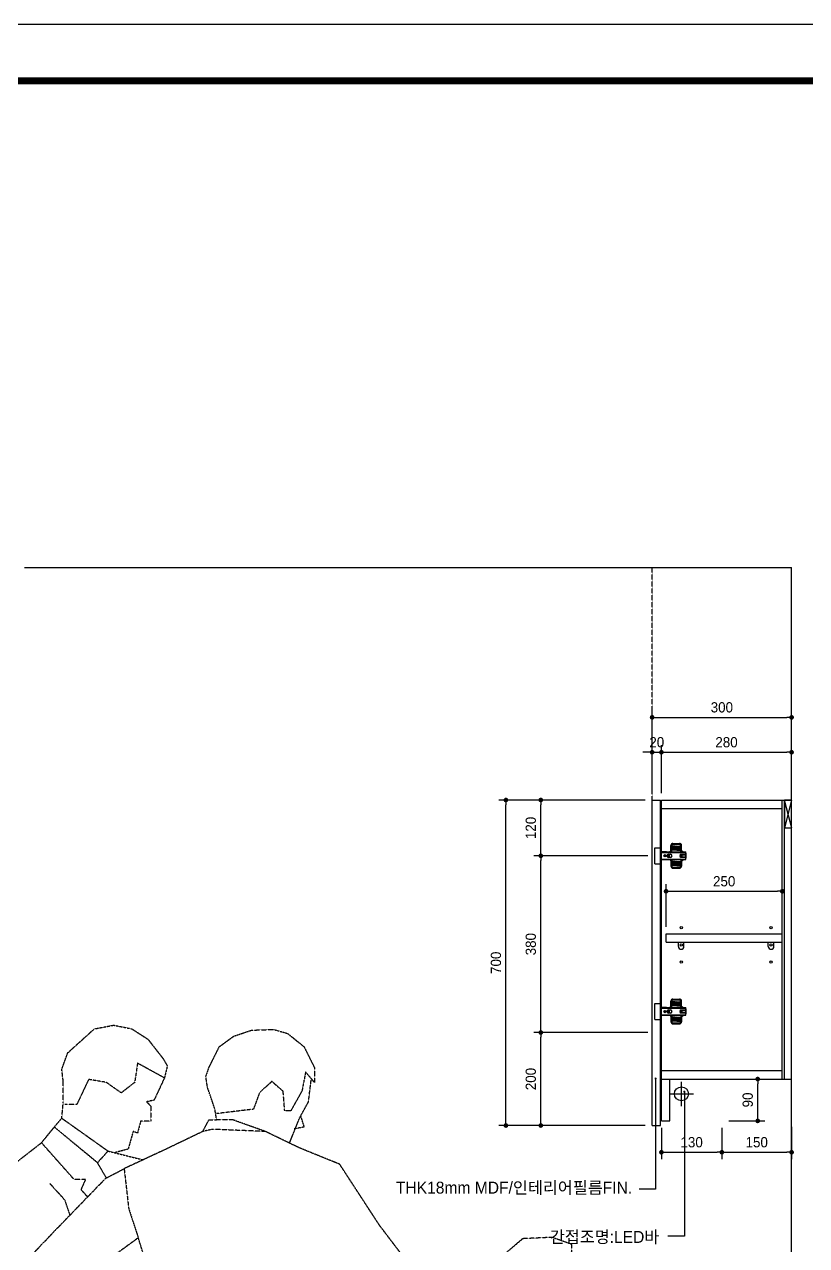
# Model space of a CAD drawing. Header units: millimetres. Extents: x 2050 to 23193, y 1089 to 24925.
# Drawn here: x 9160 to 12525, y 4721 to 9973 of the extents above; entities that cross this region are included whole.
import ezdxf
from ezdxf.enums import TextEntityAlignment as Align

# ---------------------------------------------------------------- set-up
doc = ezdxf.new("R2010")
doc.units = ezdxf.units.MM
doc.linetypes.add('DASH', pattern=[0.35, 0.25, -0.1])
for name, color, linetype in [('7', 7, 'Continuous'), ('DSDF', 4, 'Continuous'), ('TEXT', 6, 'Continuous'), ('가구', 252, 'Continuous'), ('가구선_고정', 5, 'Continuous'), ('도면층1', 252, 'Continuous'), ('도면폼선_타이틀', 7, 'Continuous'), ('로고', 7, 'Continuous')]:
    doc.layers.add(name, color=color, linetype=linetype)
doc.styles.add('도면타이틀', font='')
doc.styles.add('아트애이앤이', font='HYWULM.TTF')
doc.styles.get('도면타이틀').set_extended_font_data('HY울릉도L')
doc.dimstyles.new('dfsdfasdfsdf', dxfattribs={"dimscale": 50, "dimtxt": 2.2, "dimasz": 1, "dimexe": 1.5, "dimexo": 1.5, "dimgap": 1, "dimtad": 1, "dimdec": 0, "dimlunit": 6, "dimtxsty": '도면타이틀', "dimblk": 'DOT', "dimcen": 2.5, "dimclrd": 9, "dimclre": 9, "dimclrt": 7, "dimadec": 0, "dimazin": 0, "dimtfac": 1, "dimtdec": 0, "dimtix": 1, "dimtmove": 2, "dimatfit": 3, "dimldrblk": 'DOT', "dimfxl": 1.5, "dimarcsym": 0})
doc.dimstyles.new('아트애이앤이', dxfattribs={"dimscale": 150, "dimtxt": 2.2, "dimasz": 1, "dimexe": 1.5, "dimexo": 1.5, "dimgap": 1, "dimtad": 1, "dimdec": 0, "dimlunit": 6, "dimtxsty": '도면타이틀', "dimblk": 'DOT', "dimcen": 2.5, "dimclrd": 115, "dimclre": 115, "dimclrt": 7, "dimadec": 0, "dimazin": 0, "dimtfac": 1, "dimtdec": 0, "dimtix": 1, "dimtmove": 2, "dimatfit": 3, "dimldrblk": 'DOT', "dimfxl": 1.5, "dimarcsym": 0})

# ---------------------------------------------------------------- blocks, each defined once
blk = doc.blocks.new('씽크경첩')
at = {"color": 251, "ltscale": 0.6}
for p, q in [((-17.5, 0), (17.5, 0)), ((-17.5, 0), (-17.5, -12)), ((17.5, 0), (17.5, -12)), ((-27.5, -12), (-27.5, -13)), ((27.5, -12), (-27.5, -12)), ((-26.5, -14), (26.5, -14)), ((-8.2, -24.8), (-8.2, -14)), ((-8.2, -15), (-8.2, -25.8)), ((-8.2, -24.8), (-8.2, -66.4)), ((-7.2, -14), (-7.2, -24.7)), ((-7.2, -24.5), (-7.2, -66.4)), ((-4.5, -14), (4.5, -14)), ((-2.5, -21.2), (-1.5, -21.5)), ((-2.2, -20.3), (-1.2, -20.5)), ((-1.7, -21.5), (-1.4, -20.5)), ((-1.1, -23.6), (-0.8, -22.6)), ((-0.9, -21.5), (-0.7, -20.8)), ((-0.9, -22.8), (0.1, -23.1)), ((-0.6, -22.1), (0.1, -22.3)), ((-0.2, -23.9), (0.1, -22.9)), ((-0.1, -19.9), (0.2, -18.9)), ((-0.1, -19.7), (0.9, -20)), ((-0.1, -20.5), (0.6, -20.7)), ((0.7, -21.9), (0.9, -21.2)), ((0.8, -20.2), (1.1, -19.2)), ((1.2, -22.2), (2.2, -22.5)), ((1.4, -22.3), (1.7, -21.3)), ((1.5, -21.3), (2.5, -21.5)), ((7.3, -14), (7.3, -24.7)), ((7.3, -24.5), (7.3, -66.4)), ((8.3, -24.8), (8.3, -14)), ((8.3, -24.8), (8.3, -66.4)), ((27.5, -12), (27.5, -13)), ((-26.7, -38.9), (-26.7, -52.9)), ((-26.7, -46.1), (-26.7, -52.9)), ((-26.2, -38.9), (-26.2, -52.9)), ((-24.7, -38.9), (-24.7, -52.9)), ((-8.2, -34.4), (-22.2, -34.4)), ((-8.2, -34.9), (-22.2, -34.9)), ((-8.2, -36.4), (-22.2, -36.4)), ((-14.2, -43.9), (-18.7, -43.9)), ((-14.2, -44.9), (-18.7, -44.9)), ((-14.2, -46.9), (-18.7, -46.9)), ((-14.2, -47.9), (-18.7, -47.9)), ((-9.9, -33.9), (-8.2, -31.7)), ((-9, -34.4), (-8.2, -33.4)), ((-3.2, -29.1), (-3.2, -33.6)), ((-2, -27.3), (2, -27.3)), ((-2, -28.3), (2, -28.3)), ((-2, -28.3), (2, -28.3)), ((-2, -30.3), (2, -30.3)), ((-2, -31.3), (2, -31.3)), ((3.3, -29.1), (3.3, -33.6)), ((9.9, -33.9), (8.3, -31.7)), ((9, -34.4), (8.3, -33.4)), ((8.3, -34.4), (22.3, -34.4)), ((8.3, -34.9), (22.3, -34.9)), ((8.3, -36.4), (22.3, -36.4)), ((14.3, -43.9), (18.8, -43.9)), ((14.3, -44.9), (18.8, -44.9)), ((14.3, -46.9), (18.8, -46.9)), ((14.3, -47.9), (18.8, -47.9)), ((24.8, -38.9), (24.8, -52.9)), ((26.3, -38.9), (26.3, -52.9)), ((26.8, -38.9), (26.8, -52.9)), ((26.8, -46.1), (26.8, -52.9)), ((-8.2, -55.4), (-22.2, -55.4)), ((-8.2, -56.9), (-22.2, -56.9)), ((-8.2, -57.4), (-22.2, -57.4)), ((-10.5, -57.9), (-8.2, -61.7)), ((-9.6, -57.4), (-8.2, -59.7)), ((-8.2, -66.4), (-2.6, -66.4)), ((-5.6, -66.4), (-5.3, -66.8)), ((-4.4, -67.3), (4.4, -67.3)), ((-3.2, -56.6), (-3.2, -66.4)), ((-3.2, -56.6), (-3.2, -66.4)), ((-3.2, -66.4), (-2.2, -56.6)), ((-2.5, -66.3), (2.5, -66.3)), ((-0.6, -56.3), (-2.2, -56.7)), ((-2.2, -56.6), (-2.2, -66)), ((-0.4, -57.2), (-2, -57.7)), ((-1.5, -55.9), (-1.5, -55.9)), ((-1.5, -55.9), (-1.5, -55.9)), ((-0.6, -56.3), (-1.5, -55.9)), ((-0.6, -56.3), (-1.5, -55.9)), ((-1.3, -56.5), (-0.6, -56.3)), ((-1.1, -57.4), (-1.3, -56.5)), ((-1.3, -56.5), (-1.1, -57.4)), ((-0.4, -57.2), (-1.1, -57.4)), ((-1, -56.6), (-0.3, -56.5)), ((-0.9, -57.1), (-1, -56.6)), ((-0.9, -55.1), (0, -54.8)), ((-0.6, -56.3), (-0.9, -55.1)), ((-0.2, -56.9), (-0.9, -57.1)), ((-0.4, -57.2), (-0.9, -58)), ((-0.4, -57.3), (-0.9, -58)), ((-0.9, -58), (-0.9, -58)), ((-0.9, -58), (-0.9, -58)), ((-0.8, -55.7), (0.2, -55.4)), ((-0.6, -56.3), (-0.8, -55.7)), ((-0.5, -55.8), (0, -55.7)), ((-0.3, -56.5), (-0.5, -55.8)), ((-0.2, -57.8), (-0.4, -57.2)), ((0, -58.4), (-0.4, -57.2)), ((0, -57.5), (-0.2, -56.9)), ((0.8, -57.6), (-0.2, -57.8)), ((0.4, -56), (0, -54.8)), ((0, -55.7), (0.2, -56.3)), ((0.5, -57.4), (0, -57.5)), ((0, -58.4), (0.9, -58.2)), ((0.2, -55.4), (0.4, -56)), ((0.2, -56.3), (0.9, -56.1)), ((1, -56.6), (0.3, -56.8)), ((0.3, -56.8), (0.5, -57.4)), ((0.4, -56), (0.9, -55.2)), ((0.4, -56), (0.9, -55.2)), ((2, -55.6), (0.4, -56)), ((0.4, -56), (1.1, -55.8)), ((2.2, -56.5), (0.6, -57)), ((1.3, -56.8), (0.6, -57)), ((0.6, -57), (0.8, -57.6)), ((0.9, -58.2), (0.6, -57)), ((0.6, -57), (1.5, -57.4)), ((0.6, -57), (1.5, -57.4)), ((0.9, -55.2), (0.9, -55.2)), ((0.9, -56.1), (1, -56.6)), ((1.1, -55.8), (1.3, -56.8)), ((1.1, -55.8), (1.3, -56.8)), ((1.5, -57.4), (1.5, -57.4)), ((1.5, -57.4), (1.5, -57.4)), ((2.3, -56.6), (2.3, -66)), ((2.3, -56.6), (3.3, -66.4)), ((2.7, -66.4), (8.3, -66.4)), ((3.3, -56.6), (3.3, -66.4)), ((3.3, -56.6), (3.3, -66.4)), ((5.6, -66.4), (5.3, -66.8)), ((8.3, -55.4), (22.3, -55.4)), ((8.3, -56.9), (22.3, -56.9)), ((8.3, -57.4), (22.3, -57.4)), ((9.6, -57.4), (8.3, -59.7)), ((10.5, -57.9), (8.3, -61.7))]:
    blk.add_line(p, q, dxfattribs=at)
at = {"color": 250, "ltscale": 0.6}
for p, q in [((-20.6, -40.1), (-20.6, -36.9)), ((-20.6, -43.8), (-20.6, -40.1)), ((-20.6, -48), (-20.6, -51.7)), ((-20.6, -51.7), (-20.6, -54.9)), ((-20.4, -40.1), (-20.4, -36.9)), ((-20.4, -43.8), (-20.4, -40.1)), ((-20.4, -48), (-20.4, -51.7)), ((-20.4, -51.7), (-20.4, -54.9)), ((-19.8, -40.1), (-19.8, -36.9)), ((-19.8, -43.8), (-19.8, -40.1)), ((-19.8, -48), (-19.8, -51.7)), ((-19.8, -51.7), (-19.8, -54.9)), ((-19.6, -40.1), (-19.6, -36.9)), ((-19.6, -43.8), (-19.6, -40.1)), ((-19.6, -48), (-19.6, -51.7)), ((-19.6, -51.7), (-19.6, -54.9)), ((-19, -40.1), (-19, -36.9)), ((-19, -43.8), (-19, -40.1)), ((-19, -48), (-19, -51.7)), ((-19, -51.7), (-19, -54.9)), ((-18.8, -40.1), (-18.8, -36.9)), ((-18.8, -43.8), (-18.8, -40.1)), ((-18.8, -48), (-18.8, -51.7)), ((-18.8, -51.7), (-18.8, -54.9)), ((-18.2, -40.1), (-18.2, -36.9)), ((-18.2, -43.8), (-18.2, -40.1)), ((-18.2, -48), (-18.2, -51.7)), ((-18.2, -51.7), (-18.2, -54.9)), ((-18, -40.1), (-18, -36.9)), ((-18, -43.8), (-18, -40.1)), ((-18, -48), (-18, -51.7)), ((-18, -51.7), (-18, -54.9)), ((-17.4, -40.1), (-17.4, -36.9)), ((-17.4, -43.8), (-17.4, -40.1)), ((-17.4, -48), (-17.4, -51.7)), ((-17.4, -51.7), (-17.4, -54.9)), ((-17.2, -40.1), (-17.2, -36.9)), ((-17.2, -43.8), (-17.2, -40.1)), ((-17.2, -48), (-17.2, -51.7)), ((-17.2, -51.7), (-17.2, -54.9)), ((-16.6, -36.8), (-16.6, -36.7)), ((-16.6, -40.1), (-16.6, -36.7)), ((-16.6, -43.8), (-16.6, -40.1)), ((-16.6, -48), (-16.6, -51.7)), ((-16.6, -51.7), (-16.6, -55.1)), ((-16.4, -40.1), (-16.4, -36.7)), ((-16.4, -43.8), (-16.4, -40.1)), ((-16.4, -48), (-16.4, -51.7)), ((-16.4, -51.7), (-16.4, -55.1)), ((-15.8, -40.1), (-15.8, -36.9)), ((-15.8, -43.8), (-15.8, -40.1)), ((-15.8, -48), (-15.8, -51.7)), ((-15.8, -51.7), (-15.8, -54.9)), ((-15.6, -40.1), (-15.6, -36.9)), ((-15.6, -43.8), (-15.6, -40.1)), ((-15.6, -48), (-15.6, -51.7)), ((-15.6, -51.7), (-15.6, -54.9)), ((-15, -40.1), (-15, -36.9)), ((-15, -43.8), (-15, -40.1)), ((-15, -48), (-15, -51.7)), ((-15, -51.7), (-15, -54.9)), ((-14.8, -40.1), (-14.8, -36.9)), ((-14.8, -43.8), (-14.8, -40.1)), ((-14.8, -48), (-14.8, -51.7)), ((-14.8, -51.7), (-14.8, -54.9)), ((-14.2, -40.1), (-14.2, -36.9)), ((-14.2, -43.8), (-14.2, -40.1)), ((-14.2, -48), (-14.2, -51.7)), ((-14.2, -51.7), (-14.2, -54.9)), ((-14, -40.1), (-14, -36.9)), ((-14, -43.8), (-14, -40.1)), ((-14, -48), (-14, -51.7)), ((-14, -51.7), (-14, -54.9)), ((-13.4, -40.1), (-13.4, -36.9)), ((-13.4, -43.8), (-13.4, -40.1)), ((-13.4, -48), (-13.4, -51.7)), ((-13.4, -51.7), (-13.4, -54.9)), ((-13.2, -40.1), (-13.2, -36.9)), ((-13.2, -43.8), (-13.2, -40.1)), ((-13.2, -48), (-13.2, -51.7)), ((-13.2, -51.7), (-13.2, -54.9)), ((-12.6, -40.1), (-12.6, -36.9)), ((-12.6, -43.8), (-12.6, -40.1)), ((-12.6, -48), (-12.6, -51.7)), ((-12.6, -51.7), (-12.6, -54.9)), ((-12.4, -40.1), (-12.4, -36.9)), ((-12.4, -43.8), (-12.4, -40.1)), ((-12.4, -48), (-12.4, -51.7)), ((-12.4, -51.7), (-12.4, -54.9)), ((12.4, -40.1), (12.4, -36.9)), ((12.4, -43.8), (12.4, -40.1)), ((12.4, -48), (12.4, -51.7)), ((12.4, -51.7), (12.4, -54.9)), ((12.6, -40.1), (12.6, -36.9)), ((12.6, -43.8), (12.6, -40.1)), ((12.6, -48), (12.6, -51.7)), ((12.6, -51.7), (12.6, -54.9)), ((13.2, -40.1), (13.2, -36.9)), ((13.2, -43.8), (13.2, -40.1)), ((13.2, -48), (13.2, -51.7)), ((13.2, -51.7), (13.2, -54.9)), ((13.4, -40.1), (13.4, -36.9)), ((13.4, -43.8), (13.4, -40.1)), ((13.4, -48), (13.4, -51.7)), ((13.4, -51.7), (13.4, -54.9)), ((14, -40.1), (14, -36.9)), ((14, -43.8), (14, -40.1)), ((14, -48), (14, -51.7)), ((14, -51.7), (14, -54.9)), ((14.2, -40.1), (14.2, -36.9)), ((14.2, -43.8), (14.2, -40.1)), ((14.2, -48), (14.2, -51.7)), ((14.2, -51.7), (14.2, -54.9)), ((14.8, -40.1), (14.8, -36.9)), ((14.8, -43.8), (14.8, -40.1)), ((14.8, -48), (14.8, -51.7)), ((14.8, -51.7), (14.8, -54.9)), ((15, -40.1), (15, -36.9)), ((15, -43.8), (15, -40.1)), ((15, -48), (15, -51.7)), ((15, -51.7), (15, -54.9)), ((15.6, -40.1), (15.6, -36.9)), ((15.6, -43.8), (15.6, -40.1)), ((15.6, -48), (15.6, -51.7)), ((15.6, -51.7), (15.6, -54.9)), ((15.8, -40.1), (15.8, -36.9)), ((15.8, -43.8), (15.8, -40.1)), ((15.8, -48), (15.8, -51.7)), ((15.8, -51.7), (15.8, -54.9)), ((16.4, -40.1), (16.4, -36.7)), ((16.4, -43.8), (16.4, -40.1)), ((16.4, -48), (16.4, -51.7)), ((16.4, -51.7), (16.4, -55.1)), ((16.6, -40.1), (16.6, -36.7)), ((16.6, -36.8), (16.6, -36.7)), ((16.6, -43.8), (16.6, -40.1)), ((16.6, -48), (16.6, -51.7)), ((16.6, -51.7), (16.6, -55.1)), ((17.2, -40.1), (17.2, -36.9)), ((17.2, -43.8), (17.2, -40.1)), ((17.2, -48), (17.2, -51.7)), ((17.2, -51.7), (17.2, -54.9)), ((17.4, -40.1), (17.4, -36.9)), ((17.4, -43.8), (17.4, -40.1)), ((17.4, -48), (17.4, -51.7)), ((17.4, -51.7), (17.4, -54.9)), ((18, -40.1), (18, -36.9)), ((18, -43.8), (18, -40.1)), ((18, -48), (18, -51.7)), ((18, -51.7), (18, -54.9)), ((18.2, -40.1), (18.2, -36.9)), ((18.2, -43.8), (18.2, -40.1)), ((18.2, -48), (18.2, -51.7)), ((18.2, -51.7), (18.2, -54.9)), ((18.8, -40.1), (18.8, -36.9)), ((18.8, -43.8), (18.8, -40.1)), ((18.8, -48), (18.8, -51.7)), ((18.8, -51.7), (18.8, -54.9)), ((19, -40.1), (19, -36.9)), ((19, -43.8), (19, -40.1)), ((19, -48), (19, -51.7)), ((19, -51.7), (19, -54.9)), ((19.6, -40.1), (19.6, -36.9)), ((19.6, -43.8), (19.6, -40.1)), ((19.6, -48), (19.6, -51.7)), ((19.6, -51.7), (19.6, -54.9)), ((19.8, -40.1), (19.8, -36.9)), ((19.8, -43.8), (19.8, -40.1)), ((19.8, -48), (19.8, -51.7)), ((19.8, -51.7), (19.8, -54.9)), ((20.4, -40.1), (20.4, -36.9)), ((20.4, -43.8), (20.4, -40.1)), ((20.4, -48), (20.4, -51.7)), ((20.4, -51.7), (20.4, -54.9)), ((20.6, -40.1), (20.6, -36.9)), ((20.6, -43.8), (20.6, -40.1)), ((20.6, -48), (20.6, -51.7)), ((20.6, -51.7), (20.6, -54.9))]:
    blk.add_line(p, q, dxfattribs=at)
at = {"color": 251, "ltscale": 0.6}
blk.add_circle((0, -21.4), 2.5, dxfattribs=at)
for centre, radius, start, end in [((-26.5, -13), 1, 180, 270), ((0, -29.1), 3.25, 0, 180), ((-1.7, -22.4), 0.9, 345, 75), ((-1, -19.7), 0.9, 255, 345), ((-1.7, -22.4), 1.2, 15, 45), ((-1, -19.7), 1.2, 285, 315), ((1, -23.1), 1.2, 105, 135), ((1, -23.1), 0.9, 75, 165), ((1.7, -20.4), 1.2, 195, 225), ((1.7, -20.4), 0.9, 165, 255), ((26.5, -13), 1, 270, 0), ((-22.2, -38.9), 4.5, 90, 180), ((-22.2, -38.9), 4, 90, 180), ((-22.2, -38.9), 2.5, 90, 180), ((-18.7, -45.9), 2, 90, 270), ((-18.7, -45.9), 1, 90, 270), ((-14.2, -45.9), 2, 270, 90), ((-14.2, -45.9), 1, 270, 90), ((-10.7, -33.4), 1, 270, 330.0231), ((-10.7, -33.4), 2, 330, 330.0231), ((-2, -29.3), 2, 231.3178, 270), ((0, -33.6), 3.25, 180, 0), ((-2, -29.3), 1, 90, 270), ((-2, -29.3), 2, 90, 112.7472), ((2, -29.3), 2, 67.2528, 90), ((2, -29.3), 1, 270, 90), ((2, -29.3), 2, 270, 308.6822), ((10.8, -33.4), 1, 209.9769, 270), ((14.3, -45.9), 2, 90, 270), ((14.3, -45.9), 1, 90, 270), ((18.8, -45.9), 2, 270, 90), ((18.8, -45.9), 1, 270, 90), ((22.3, -38.9), 4.5, 0, 90), ((22.3, -38.9), 4, 0, 90), ((22.3, -38.9), 2.5, 0, 90), ((-22.2, -52.9), 4.5, 180, 270), ((-22.2, -52.9), 4, 180, 270), ((-22.2, -52.9), 2.5, 180, 270), ((-11.3, -58.4), 1, 29.9769, 90), ((-11.3, -58.4), 2, 29.9769, 30), ((-4.4, -66.3), 1, 209.9769, 270), ((0, -56.6), 3.25, 0, 180), ((-2.6, -66), 0.4, 270, 0), ((0, -56.6), 2.25, 15, 195), ((0, -56.6), 2.25, 195, 15), ((2.7, -66), 0.4, 180, 270), ((4.4, -66.3), 1, 270, 330.0231), ((11.3, -58.4), 1, 90, 150.0231), ((22.3, -52.9), 2.5, 270, 0), ((22.3, -52.9), 4, 270, 0), ((22.3, -52.9), 4.5, 270, 0)]:
    blk.add_arc(centre, radius, start, end, dxfattribs=at)
at = {"color": 250, "ltscale": 0.6}
for centre, start, end in [((-20.5, -36.9), 0, 180), ((-20.5, -43.8), 180, 0), ((-20.5, -48), 0, 180), ((-19.7, -36.9), 0, 180), ((-19.7, -43.8), 180, 0), ((-19.7, -48), 0, 180), ((-18.9, -36.9), 0, 180), ((-18.9, -43.8), 180, 0), ((-18.9, -48), 0, 180), ((-18.1, -36.9), 0, 180), ((-18.1, -43.8), 180, 0), ((-18.1, -48), 0, 180), ((-17.3, -36.9), 0, 180), ((-17.3, -43.8), 180, 0), ((-17.3, -48), 0, 180), ((-16.5, -36.7), 0, 180), ((-16.5, -43.8), 180, 0), ((-16.5, -48), 0, 180), ((-15.7, -36.9), 0, 180), ((-15.7, -43.8), 180, 0), ((-15.7, -48), 0, 180), ((-14.9, -36.9), 0, 180), ((-14.9, -43.8), 180, 0), ((-14.9, -48), 0, 180), ((-14.1, -36.9), 0, 180), ((-14.1, -43.8), 180, 0), ((-14.1, -48), 0, 180), ((-13.3, -36.9), 0, 180), ((-13.3, -43.8), 180, 0), ((-13.3, -48), 0, 180), ((-12.5, -36.9), 0, 180), ((-12.5, -43.8), 180, 0), ((-12.5, -48), 0, 180), ((12.5, -36.9), 0, 180), ((12.5, -43.8), 180, 0), ((12.5, -48), 0, 180), ((13.3, -36.9), 0, 180), ((13.3, -43.8), 180, 0), ((13.3, -48), 0, 180), ((14.1, -36.9), 0, 180), ((14.1, -43.8), 180, 0), ((14.1, -48), 0, 180), ((14.9, -36.9), 0, 180), ((14.9, -43.8), 180, 0), ((14.9, -48), 0, 180), ((15.7, -36.9), 0, 180), ((15.7, -43.8), 180, 0), ((15.7, -48), 0, 180), ((16.5, -36.7), 0, 180), ((16.5, -43.8), 180, 0), ((16.5, -48), 0, 180), ((17.3, -36.9), 0, 180), ((17.3, -43.8), 180, 0), ((17.3, -48), 0, 180), ((18.1, -36.9), 0, 180), ((18.1, -43.8), 180, 0), ((18.1, -48), 0, 180), ((18.9, -36.9), 0, 180), ((18.9, -43.8), 180, 0), ((18.9, -48), 0, 180), ((19.7, -36.9), 0, 180), ((19.7, -43.8), 180, 0), ((19.7, -48), 0, 180), ((20.5, -36.9), 0, 180), ((20.5, -43.8), 180, 0), ((20.5, -48), 0, 180), ((-20.5, -54.9), 180, 0), ((-19.7, -54.9), 180, 0), ((-18.9, -54.9), 180, 0), ((-18.1, -54.9), 180, 0), ((-17.3, -54.9), 180, 0), ((-16.5, -55.1), 180, 0), ((-15.7, -54.9), 180, 0), ((-14.9, -54.9), 180, 0), ((-14.1, -54.9), 180, 0), ((-13.3, -54.9), 180, 0), ((-12.5, -54.9), 180, 0), ((12.5, -54.9), 180, 0), ((13.3, -54.9), 180, 0), ((14.1, -54.9), 180, 0), ((14.9, -54.9), 180, 0), ((15.7, -54.9), 180, 0), ((16.5, -55.1), 180, 0), ((17.3, -54.9), 180, 0), ((18.1, -54.9), 180, 0), ((18.9, -54.9), 180, 0), ((19.7, -54.9), 180, 0), ((20.5, -54.9), 180, 0)]:
    blk.add_arc(centre, 0.1, start, end, dxfattribs=at)
blk = doc.blocks.new('_Dot')
at = {"color": 0, "linetype": 'ByBlock', "lineweight": -2}
blk.add_line((-0.5, 0), (-1, 0), dxfattribs=at)
at = {"color": 0, "linetype": 'ByBlock', "const_width": 0.5}
blk.add_lwpolyline([(-0.25, 0, 1), (0.25, 0, 1)], format="xyb", close=True, dxfattribs=at)
blk = doc.blocks.new('*D154')
at = {"layer": 'Defpoints', "color": 0, "linetype": 'Continuous', "ltscale": 2, "transparency": 16777216}
for p in [(11900.7, 5257.4), (12160.7, 5257.4), (12160.7, 5122.4)]:
    blk.add_point(p, dxfattribs=at)
at = {"layer": 'TEXT', "color": 115, "linetype": 'Continuous', "lineweight": -2, "ltscale": 2, "transparency": 16777216}
for p, q in [((11900.7, 5227.4), (11900.7, 5092.4)), ((12160.7, 5227.4), (12160.7, 5092.4)), ((11920.7, 5122.4), (12140.7, 5122.4))]:
    blk.add_line(p, q, dxfattribs=at)
at = {"layer": 'TEXT', "color": 115, "linetype": 'Continuous', "lineweight": -2, "ltscale": 2, "transparency": 16777216, "xscale": 20, "yscale": 20, "zscale": 20, "rotation": 180}
blk.add_blockref('_Dot', (11900.7, 5122.4), dxfattribs=at)
at = {"layer": 'TEXT', "color": 115, "linetype": 'Continuous', "lineweight": -2, "ltscale": 2, "transparency": 16777216, "xscale": 20, "yscale": 20, "zscale": 20}
blk.add_blockref('_Dot', (12160.7, 5122.4), dxfattribs=at)
at = {"layer": 'TEXT', "color": 7, "linetype": 'Continuous', "ltscale": 2, "transparency": 16777216, "insert": (12030.7, 5165.3), "char_height": 44, "attachment_point": 5, "style": '아트애이앤이'}
blk.add_mtext('130', dxfattribs=at)
blk = doc.blocks.new('*D155')
at = {"layer": 'Defpoints', "color": 0, "linetype": 'Continuous', "ltscale": 2, "transparency": 16777216}
for p in [(12160.7, 5257.4), (12460.7, 5261.7), (12460.7, 5122.4)]:
    blk.add_point(p, dxfattribs=at)
at = {"layer": 'TEXT', "color": 115, "linetype": 'Continuous', "lineweight": -2, "ltscale": 2, "transparency": 16777216}
for p, q in [((12160.7, 5227.4), (12160.7, 5092.4)), ((12460.7, 5231.7), (12460.7, 5092.4)), ((12180.7, 5122.4), (12440.7, 5122.4))]:
    blk.add_line(p, q, dxfattribs=at)
at = {"layer": 'TEXT', "color": 115, "linetype": 'Continuous', "lineweight": -2, "ltscale": 2, "transparency": 16777216, "xscale": 20, "yscale": 20, "zscale": 20, "rotation": 180}
blk.add_blockref('_Dot', (12160.7, 5122.4), dxfattribs=at)
at = {"layer": 'TEXT', "color": 115, "linetype": 'Continuous', "lineweight": -2, "ltscale": 2, "transparency": 16777216, "xscale": 20, "yscale": 20, "zscale": 20}
blk.add_blockref('_Dot', (12460.7, 5122.4), dxfattribs=at)
at = {"layer": 'TEXT', "color": 7, "linetype": 'Continuous', "ltscale": 2, "transparency": 16777216, "insert": (12310.7, 5165.3), "char_height": 44, "attachment_point": 5, "style": '아트애이앤이'}
blk.add_mtext('150', dxfattribs=at)
blk = doc.blocks.new('*D156')
at = {"layer": 'Defpoints', "color": 0, "linetype": 'Continuous', "ltscale": 2, "transparency": 16777216}
for p in [(11381.7, 5637.4), (11872.7, 5637.4), (11860.7, 5237.4)]:
    blk.add_point(p, dxfattribs=at)
at = {"layer": 'TEXT', "color": 115, "linetype": 'Continuous', "lineweight": -2, "ltscale": 2, "transparency": 16777216}
for p, q in [((11842.7, 5637.4), (11351.7, 5637.4)), ((11381.7, 5257.4), (11381.7, 5617.4)), ((11830.7, 5237.4), (11351.7, 5237.4))]:
    blk.add_line(p, q, dxfattribs=at)
at = {"layer": 'TEXT', "color": 115, "linetype": 'Continuous', "lineweight": -2, "ltscale": 2, "transparency": 16777216, "xscale": 20, "yscale": 20, "zscale": 20}
for p, rotation in [((11381.7, 5637.4), 90), ((11381.7, 5237.4), 270)]:
    blk.add_blockref('_Dot', p, dxfattribs=dict(at, rotation=rotation))
at = {"layer": 'TEXT', "color": 7, "linetype": 'Continuous', "ltscale": 2, "transparency": 16777216, "insert": (11338.8, 5437.4), "char_height": 44, "attachment_point": 5, "rotation": 90, "style": '아트애이앤이'}
blk.add_mtext('200', dxfattribs=at)
blk = doc.blocks.new('*D157')
at = {"layer": 'Defpoints', "color": 0, "linetype": 'Continuous', "ltscale": 2, "transparency": 16777216}
for p in [(11381.7, 6397.4), (11872.7, 6397.4), (11872.7, 5637.4)]:
    blk.add_point(p, dxfattribs=at)
at = {"layer": 'TEXT', "color": 115, "linetype": 'Continuous', "lineweight": -2, "ltscale": 2, "transparency": 16777216}
for p, q in [((11842.7, 6397.4), (11351.7, 6397.4)), ((11381.7, 5657.4), (11381.7, 6377.4)), ((11842.7, 5637.4), (11351.7, 5637.4))]:
    blk.add_line(p, q, dxfattribs=at)
at = {"layer": 'TEXT', "color": 115, "linetype": 'Continuous', "lineweight": -2, "ltscale": 2, "transparency": 16777216, "xscale": 20, "yscale": 20, "zscale": 20}
for p, rotation in [((11381.7, 6397.4), 90), ((11381.7, 5637.4), 270)]:
    blk.add_blockref('_Dot', p, dxfattribs=dict(at, rotation=rotation))
at = {"layer": 'TEXT', "color": 7, "linetype": 'Continuous', "ltscale": 2, "transparency": 16777216, "insert": (11338.8, 6017.4), "char_height": 44, "attachment_point": 5, "rotation": 90, "style": '아트애이앤이'}
blk.add_mtext('380', dxfattribs=at)
blk = doc.blocks.new('*D158')
at = {"layer": 'Defpoints', "color": 0, "linetype": 'Continuous', "ltscale": 2, "transparency": 16777216}
for p in [(11381.7, 6637.4), (11860.7, 6637.4), (11872.7, 6397.4)]:
    blk.add_point(p, dxfattribs=at)
at = {"layer": 'TEXT', "color": 115, "linetype": 'Continuous', "lineweight": -2, "ltscale": 2, "transparency": 16777216}
for p, q in [((11830.7, 6637.4), (11351.7, 6637.4)), ((11381.7, 6417.4), (11381.7, 6617.4)), ((11842.7, 6397.4), (11351.7, 6397.4))]:
    blk.add_line(p, q, dxfattribs=at)
at = {"layer": 'TEXT', "color": 115, "linetype": 'Continuous', "lineweight": -2, "ltscale": 2, "transparency": 16777216, "xscale": 20, "yscale": 20, "zscale": 20}
for p, rotation in [((11381.7, 6637.4), 90), ((11381.7, 6397.4), 270)]:
    blk.add_blockref('_Dot', p, dxfattribs=dict(at, rotation=rotation))
at = {"layer": 'TEXT', "color": 7, "linetype": 'Continuous', "ltscale": 2, "transparency": 16777216, "insert": (11338.8, 6517.4), "char_height": 44, "attachment_point": 5, "rotation": 90, "style": '아트애이앤이'}
blk.add_mtext('120', dxfattribs=at)
blk = doc.blocks.new('*D159')
at = {"layer": 'Defpoints', "color": 0, "linetype": 'Continuous', "ltscale": 2, "transparency": 16777216}
for p in [(12160.7, 5437.4), (12315, 5437.4), (12160.7, 5257.4)]:
    blk.add_point(p, dxfattribs=at)
at = {"layer": 'TEXT', "color": 115, "linetype": 'Continuous', "lineweight": -2, "ltscale": 2, "transparency": 16777216}
for p, q in [((12190.7, 5437.4), (12345, 5437.4)), ((12315, 5277.4), (12315, 5417.4)), ((12190.7, 5257.4), (12345, 5257.4))]:
    blk.add_line(p, q, dxfattribs=at)
at = {"layer": 'TEXT', "color": 115, "linetype": 'Continuous', "lineweight": -2, "ltscale": 2, "transparency": 16777216, "xscale": 20, "yscale": 20, "zscale": 20}
for p, rotation in [((12315, 5437.4), 90), ((12315, 5257.4), 270)]:
    blk.add_blockref('_Dot', p, dxfattribs=dict(at, rotation=rotation))
at = {"layer": 'TEXT', "color": 7, "linetype": 'Continuous', "ltscale": 2, "transparency": 16777216, "insert": (12272.1, 5347.4), "char_height": 44, "attachment_point": 5, "rotation": 90, "style": '아트애이앤이'}
blk.add_mtext('90', dxfattribs=at)
blk = doc.blocks.new('*D160')
at = {"layer": 'Defpoints', "color": 0, "linetype": 'Continuous', "ltscale": 2, "transparency": 16777216}
for p in [(12420.7, 6244.8), (11920.7, 6061.4), (12420.7, 6061.4)]:
    blk.add_point(p, dxfattribs=at)
at = {"layer": 'DSDF', "color": 115, "linetype": 'Continuous', "lineweight": -2, "ltscale": 2, "transparency": 16777216}
for p, q in [((11920.7, 6091.4), (11920.7, 6274.8)), ((12420.7, 6091.4), (12420.7, 6274.8)), ((11940.7, 6244.8), (12400.7, 6244.8))]:
    blk.add_line(p, q, dxfattribs=at)
at = {"layer": 'DSDF', "color": 115, "linetype": 'Continuous', "lineweight": -2, "ltscale": 2, "transparency": 16777216, "xscale": 20, "yscale": 20, "zscale": 20, "rotation": 180}
blk.add_blockref('_Dot', (11920.7, 6244.8), dxfattribs=at)
at = {"layer": 'DSDF', "color": 115, "linetype": 'Continuous', "lineweight": -2, "ltscale": 2, "transparency": 16777216, "xscale": 20, "yscale": 20, "zscale": 20}
blk.add_blockref('_Dot', (12420.7, 6244.8), dxfattribs=at)
at = {"layer": 'DSDF', "color": 7, "linetype": 'Continuous', "ltscale": 2, "transparency": 16777216, "insert": (12170.7, 6287.7), "char_height": 44, "attachment_point": 5, "style": '아트애이앤이'}
blk.add_mtext('250', dxfattribs=at)
blk = doc.blocks.new('*D161')
at = {"layer": 'Defpoints', "color": 0, "linetype": 'Continuous', "ltscale": 2, "transparency": 16777216}
for p in [(11231.7, 6637.4), (11628.4, 6637.4), (11560.7, 5237.4)]:
    blk.add_point(p, dxfattribs=at)
at = {"layer": 'TEXT', "color": 115, "linetype": 'Continuous', "lineweight": -2, "ltscale": 2, "transparency": 16777216}
for p, q in [((11598.4, 6637.4), (11201.7, 6637.4)), ((11231.7, 5257.4), (11231.7, 6617.4)), ((11530.7, 5237.4), (11201.7, 5237.4))]:
    blk.add_line(p, q, dxfattribs=at)
at = {"layer": 'TEXT', "color": 115, "linetype": 'Continuous', "lineweight": -2, "ltscale": 2, "transparency": 16777216, "xscale": 20, "yscale": 20, "zscale": 20}
for p, rotation in [((11231.7, 6637.4), 90), ((11231.7, 5237.4), 270)]:
    blk.add_blockref('_Dot', p, dxfattribs=dict(at, rotation=rotation))
at = {"layer": 'TEXT', "color": 7, "linetype": 'Continuous', "ltscale": 2, "transparency": 16777216, "insert": (11188.8, 5937.4), "char_height": 44, "attachment_point": 5, "rotation": 90, "style": '아트애이앤이'}
blk.add_mtext('700', dxfattribs=at)
blk = doc.blocks.new('*D162')
at = {"layer": 'Defpoints', "color": 0, "linetype": 'Continuous', "ltscale": 2, "transparency": 16777216}
for p in [(11900.7, 6842.9), (11860.7, 6637.4), (11900.7, 6637.4)]:
    blk.add_point(p, dxfattribs=at)
at = {"layer": 'TEXT', "color": 115, "linetype": 'Continuous', "lineweight": -2, "ltscale": 2, "transparency": 16777216}
for p, q in [((11840.7, 6842.9), (11820.7, 6842.9)), ((11860.7, 6667.4), (11860.7, 6872.9)), ((11860.7, 6842.9), (11900.7, 6842.9)), ((11900.7, 6667.4), (11900.7, 6872.9)), ((11920.7, 6842.9), (11940.7, 6842.9))]:
    blk.add_line(p, q, dxfattribs=at)
at = {"layer": 'TEXT', "color": 115, "linetype": 'Continuous', "lineweight": -2, "ltscale": 2, "transparency": 16777216, "xscale": 20, "yscale": 20, "zscale": 20}
blk.add_blockref('_Dot', (11860.7, 6842.9), dxfattribs=at)
at = {"layer": 'TEXT', "color": 115, "linetype": 'Continuous', "lineweight": -2, "ltscale": 2, "transparency": 16777216, "xscale": 20, "yscale": 20, "zscale": 20, "rotation": 180}
blk.add_blockref('_Dot', (11900.7, 6842.9), dxfattribs=at)
at = {"layer": 'TEXT', "color": 7, "linetype": 'Continuous', "ltscale": 2, "transparency": 16777216, "insert": (11880.7, 6885.8), "char_height": 44, "attachment_point": 5, "style": '아트애이앤이'}
blk.add_mtext('20', dxfattribs=at)
blk = doc.blocks.new('*D163')
at = {"layer": 'Defpoints', "color": 0, "linetype": 'Continuous', "ltscale": 2, "transparency": 16777216}
for p in [(12460.7, 6842.9), (11900.7, 6637.4), (12460.7, 6637.4)]:
    blk.add_point(p, dxfattribs=at)
at = {"layer": 'TEXT', "color": 115, "linetype": 'Continuous', "lineweight": -2, "ltscale": 2, "transparency": 16777216}
for p, q in [((11900.7, 6667.4), (11900.7, 6872.9)), ((11920.7, 6842.9), (12440.7, 6842.9)), ((12460.7, 6667.4), (12460.7, 6872.9))]:
    blk.add_line(p, q, dxfattribs=at)
at = {"layer": 'TEXT', "color": 115, "linetype": 'Continuous', "lineweight": -2, "ltscale": 2, "transparency": 16777216, "xscale": 20, "yscale": 20, "zscale": 20, "rotation": 180}
blk.add_blockref('_Dot', (11900.7, 6842.9), dxfattribs=at)
at = {"layer": 'TEXT', "color": 115, "linetype": 'Continuous', "lineweight": -2, "ltscale": 2, "transparency": 16777216, "xscale": 20, "yscale": 20, "zscale": 20}
blk.add_blockref('_Dot', (12460.7, 6842.9), dxfattribs=at)
at = {"layer": 'TEXT', "color": 7, "linetype": 'Continuous', "ltscale": 2, "transparency": 16777216, "insert": (12180.7, 6885.8), "char_height": 44, "attachment_point": 5, "style": '아트애이앤이'}
blk.add_mtext('280', dxfattribs=at)
blk = doc.blocks.new('*D164')
at = {"layer": 'Defpoints', "color": 0, "linetype": 'Continuous', "ltscale": 2, "transparency": 16777216}
for p in [(12460.7, 6992.9), (11860.7, 6637.4), (12460.7, 6637.4)]:
    blk.add_point(p, dxfattribs=at)
at = {"layer": 'TEXT', "color": 115, "linetype": 'Continuous', "lineweight": -2, "ltscale": 2, "transparency": 16777216}
for p, q in [((11860.7, 6667.4), (11860.7, 7022.9)), ((11880.7, 6992.9), (12440.7, 6992.9)), ((12460.7, 6667.4), (12460.7, 7022.9))]:
    blk.add_line(p, q, dxfattribs=at)
at = {"layer": 'TEXT', "color": 115, "linetype": 'Continuous', "lineweight": -2, "ltscale": 2, "transparency": 16777216, "xscale": 20, "yscale": 20, "zscale": 20, "rotation": 180}
blk.add_blockref('_Dot', (11860.7, 6992.9), dxfattribs=at)
at = {"layer": 'TEXT', "color": 115, "linetype": 'Continuous', "lineweight": -2, "ltscale": 2, "transparency": 16777216, "xscale": 20, "yscale": 20, "zscale": 20}
blk.add_blockref('_Dot', (12460.7, 6992.9), dxfattribs=at)
at = {"layer": 'TEXT', "color": 7, "linetype": 'Continuous', "ltscale": 2, "transparency": 16777216, "insert": (12160.7, 7035.8), "char_height": 44, "attachment_point": 5, "style": '아트애이앤이'}
blk.add_mtext('300', dxfattribs=at)
blk = doc.blocks.new('dfsdfsdfdfsdfa')
at = {"layer": '도면층1', "linetype": 'DASH'}
for p, q in [((-355772.6, -544731.5), (-355715.3, -544679.9)), ((-355715.3, -544679.9), (-355673.6, -544672)), ((-355673.6, -544672), (-355634.8, -544679.9)), ((-355634.8, -544679.9), (-355600.1, -544702.2)), ((-355415.2, -544695.5), (-355376.8, -544682.7)), ((-355376.8, -544682.7), (-355329.8, -544681.2)), ((-355329.8, -544681.2), (-355299.7, -544689.8)), ((-355600.1, -544702.2), (-355567.2, -544744.3)), ((-355446.6, -544718.3), (-355415.2, -544695.5)), ((-355299.7, -544689.8), (-355264.3, -544718.3)), ((-355785.4, -544766.5), (-355772.6, -544731.5)), ((-355468.8, -544763.2), (-355446.6, -544718.3)), ((-355264.3, -544718.3), (-355241.9, -544763.2)), ((-355782.4, -544792.1), (-355785.4, -544766.5)), ((-355622.5, -544753.7), (-355628.6, -544795)), ((-355564.7, -544785.5), (-355622.5, -544753.7)), ((-355567.2, -544744.3), (-355558.4, -544759.9)), ((-355558.4, -544759.9), (-355564.7, -544785.5)), ((-355475.5, -544782.6), (-355468.8, -544763.2)), ((-355241.9, -544763.2), (-355241.9, -544795)), ((-355782.4, -544839.9), (-355782.4, -544792.1)), ((-355727.7, -544788.7), (-355753.2, -544842.8)), ((-355689.7, -544795), (-355727.7, -544788.7)), ((-355564.7, -544785.5), (-355586.9, -544833.3)), ((-355472.2, -544804.9), (-355475.5, -544782.6)), ((-355333.6, -544792.9), (-355360.3, -544817.6)), ((-355309.2, -544814.3), (-355333.6, -544792.9)), ((-355260.9, -544772.7), (-355268.7, -544813.2)), ((-355241.9, -544795), (-355260.9, -544772.7)), ((-355254.7, -544836.7), (-355248.6, -544787.1)), ((-355657.5, -544817.6), (-355689.7, -544795)), ((-355628.6, -544795), (-355657.5, -544817.6)), ((-355456, -544852.8), (-355472.2, -544804.9)), ((-355360.3, -544817.6), (-355373.2, -544852.8)), ((-355305.9, -544856), (-355309.2, -544814.3)), ((-355268.7, -544813.2), (-355292.7, -544856)), ((-355785.4, -544872.1), (-355782.4, -544839.9)), ((-355753.2, -544842.8), (-355778.8, -544842.8)), ((-355586.9, -544833.3), (-355603, -544836.7)), ((-355603, -544836.7), (-355593.6, -544846.5)), ((-355274.1, -544872.1), (-355254.7, -544836.7)), ((-355801.5, -544891.1), (-355785.4, -544872.1)), ((-355785.4, -544872.1), (-355686, -544942.7)), ((-355593.6, -544846.5), (-355593.6, -544878.3)), ((-355452.4, -544875.4), (-355456, -544852.8)), ((-355373.2, -544852.8), (-355452.7, -544862.2)), ((-355292.7, -544856), (-355305.9, -544856)), ((-355295.5, -544925.7), (-355274.1, -544872.1)), ((-355272.1, -544866.3), (-355264.3, -544891.1)), ((-355829.1, -544924.9), (-355801.5, -544891.1)), ((-355708.6, -544967.8), (-355801.5, -544891.1)), ((-355615.8, -544878.3), (-355622.5, -544903.9)), ((-355593.6, -544878.3), (-355615.8, -544878.3)), ((-355482, -544900.6), (-355468.8, -544875.4)), ((-355461.4, -544896), (-355482, -544900.6)), ((-355468.8, -544875.4), (-355452.4, -544875.4)), ((-355347.5, -544900.6), (-355461.4, -544896)), ((-355418.1, -544875.4), (-355452.4, -544875.4)), ((-355347.5, -544900.6), (-355418.1, -544875.4)), ((-355264.3, -544891.1), (-355285.3, -544894.8)), ((-355631.9, -544900.6), (-355642.6, -544938.5)), ((-355622.5, -544903.9), (-355631.9, -544900.6)), ((-355482, -544900.6), (-355558.4, -544937.3)), ((-355295.5, -544925.7), (-355347.5, -544900.6)), ((-355900.9, -544980.6), (-355829.1, -544924.9)), ((-355829.1, -544924.9), (-355759.8, -545002.9)), ((-355686, -544942.7), (-355708.6, -544967.8)), ((-355686, -544942.7), (-355610.1, -544961.6)), ((-355642.6, -544938.5), (-355671.9, -544946.3)), ((-355558.4, -544937.3), (-355651.3, -544980.6)), ((-355274.1, -544936), (-355295.5, -544925.7)), ((-355187.5, -544971.2), (-355274.1, -544936)), ((-355689.7, -545000), (-355708.6, -544967.8)), ((-355101.7, -545102.8), (-355187.5, -544971.2)), ((-355909.6, -545119.6), (-355900.9, -544980.6)), ((-355798.1, -545111.8), (-355690.9, -545001.2)), ((-355759.8, -545002.9), (-355734.2, -545002.9)), ((-355734.2, -545002.9), (-355744.1, -545025.5)), ((-355690.9, -545001.2), (-355651.3, -544980.6)), ((-355651.3, -544980.6), (-355641.4, -545066.8)), ((-355778.8, -545047.9), (-355810.9, -545012.8)), ((-355744.1, -545025.5), (-355729.3, -545042.1)), ((-355767.3, -545081.3), (-355778.8, -545047.9)), ((-355641.4, -545066.8), (-355620.8, -545129.2)), ((-355034, -545191.9), (-355101.7, -545102.8)), ((-355865.4, -545182.4), (-355909.6, -545119.6)), ((-355865.4, -545182.4), (-355798.1, -545111.8)), ((-355620.8, -545129.2), (-355665.3, -545161.7)), ((-355597.6, -545203.8), (-355620.8, -545129.2)), ((-354793.9, -545131.2), (-354853.8, -545182)), ((-354730.8, -545128.3), (-354793.9, -545131.2)), ((-354688.3, -545143.5), (-354730.8, -545128.3)), ((-354699.1, -545164.2), (-354688.3, -545159.6)), ((-354688.3, -545159.6), (-354688.3, -545143.5)), ((-355875.3, -545243), (-355865.4, -545182.4)), ((-355665.3, -545161.7), (-355718.5, -545230.2)), ((-355209.8, -545214.1), (-355232.4, -545179.1)), ((-354873.9, -545182.4), (-355034, -545191.9)), ((-354873.9, -545182.4), (-354857.5, -545173.7)), ((-354858.3, -545240.1), (-354873.9, -545182.4)), ((-354857.5, -545173.7), (-354840.1, -545215.8)), ((-354853.8, -545182), (-354848.4, -545182)), ((-354699.1, -545164.2), (-354736.2, -545166.3)), ((-354707.3, -545188.1), (-354699.1, -545164.2)), ((-355622.5, -545255.8), (-355597.6, -545203.8)), ((-355597.6, -545203.8), (-355564.7, -545329.2)), ((-354713.8, -545190.6), (-354749.4, -545201.3)), ((-354720.5, -545217.4), (-354713.8, -545190.6)), ((-354713.8, -545190.6), (-354707.3, -545188.1)), ((-355718.5, -545230.2), (-355673.6, -545265.7)), ((-355209.8, -545345.3), (-355209.8, -545214.1)), ((-355209.8, -545214.1), (-355120.7, -545301.6)), ((-354840.1, -545215.8), (-354837.6, -545257.5)), ((-354720.5, -545217.4), (-354749.4, -545224)), ((-354724.6, -545240.5), (-354720.5, -545217.4)), ((-355855.9, -545255.8), (-355875.3, -545243)), ((-355865.4, -545387), (-355855.9, -545255.8)), ((-355705.3, -545355.2), (-355855.9, -545255.8)), ((-355673.6, -545265.7), (-355651.3, -545274.8)), ((-355651.3, -545274.8), (-355638.1, -545265.7)), ((-355638.1, -545265.7), (-355622.5, -545255.8)), ((-354861.1, -545284.7), (-354858.3, -545240.1)), ((-354836.8, -545266.1), (-354860.3, -545273.6)), ((-354837.6, -545257.5), (-354772.5, -545255.4)), ((-354837.6, -545257.5), (-354836.8, -545266.1)), ((-354772.5, -545255.4), (-354724.6, -545240.5)), ((-355651.3, -545274.8), (-355679.7, -545335.8)), ((-355638.5, -545280.1), (-355651.3, -545274.8)), ((-355645.5, -545295.8), (-355638.5, -545280.1)), ((-355081.9, -545335.8), (-354861.1, -545284.7)), ((-355657.5, -545335.8), (-355645.5, -545295.8)), ((-355600.1, -545316.8), (-355645.5, -545295.8)), ((-355564.7, -545329.2), (-355600.1, -545316.8)), ((-355120.7, -545301.6), (-355081.9, -545335.8)), ((-355679.7, -545335.8), (-355705.3, -545355.2)), ((-355686, -545370.9), (-355657.5, -545335.8)), ((-355536.2, -545362.7), (-355584.1, -545342.4)), ((-355564.7, -545329.2), (-355544.1, -545358.5)), ((-355705.3, -545355.2), (-355686, -545370.9)), ((-355686, -545370.9), (-355651.3, -545387)), ((-355551.9, -545388.6), (-355586.9, -545368)), ((-355586.9, -545368), (-355539.1, -545375.9)), ((-355539.1, -545375.9), (-355536.2, -545362.7)), ((-355162, -545594.9), (-355209.8, -545345.3)), ((-355875.3, -545530.9), (-355865.4, -545387)), ((-355794.9, -545428.7), (-355692.9, -545393.2)), ((-355692.9, -545393.2), (-355689.7, -545432)), ((-355651.3, -545387), (-355580.4, -545403.1)), ((-355574.1, -545396.9), (-355603, -545387)), ((-355580.4, -545403.1), (-355574.1, -545396.9)), ((-355539.1, -545375.9), (-355577.5, -545518.6)), ((-355574.1, -545396.9), (-355555.2, -545403.1)), ((-355555.2, -545403.1), (-355551.9, -545388.6)), ((-355798.1, -545486), (-355794.9, -545428.7)), ((-355689.7, -545432), (-355798.1, -545486)), ((-355577.5, -545518.6), (-355586.9, -545607.7)), ((-355440.3, -545527.6), (-355459.8, -545687.7)), ((-355443.3, -545687.7), (-355440.3, -545527.6)), ((-355884, -545604.4), (-355875.3, -545530.9)), ((-355846.1, -545608.1), (-355884, -545604.4)), ((-355149.1, -545697.3), (-355162, -545594.9)), ((-355792.4, -545616.8), (-355846.1, -545608.1)), ((-355846.1, -545608.1), (-355846.1, -545703.8)), ((-355750.3, -545617.2), (-355792.4, -545616.8)), ((-355612.5, -545607.7), (-355750.3, -545617.2)), ((-355612.5, -545607.7), (-355660.4, -545729.4)), ((-355586.9, -545607.7), (-355612.5, -545607.7)), ((-355590.2, -545670.9), (-355586.9, -545607.7)), ((-355557.7, -545677.8), (-355590.2, -545670.9)), ((-355459.8, -545687.7), (-355555.2, -545678.2)), ((-355555.2, -545678.2), (-355549.8, -545797.1)), ((-355846.1, -545703.8), (-355852.6, -545901.8)), ((-355384.7, -545701.7), (-355443.3, -545687.7)), ((-355168.5, -545698.4), (-355384.7, -545701.7)), ((-355384.7, -545701.7), (-355363.2, -545759.5)), ((-355168.5, -545698.4), (-355149.1, -545697.3)), ((-355117.4, -546055.7), (-355168.5, -545698.4)), ((-355660.4, -545729.4), (-355698.8, -545850.7)), ((-355363.2, -545759.5), (-355385.6, -545815.7)), ((-355363.2, -545759.5), (-355248.1, -546078)), ((-355584.1, -545966.2), (-355549.8, -545797.1)), ((-355549.8, -545797.1), (-355535.4, -546019.4)), ((-355398.8, -545889.5), (-355385.6, -545815.7)), ((-355385.6, -545815.7), (-355385.6, -545815.7)), ((-355718.5, -545915), (-355698.8, -545850.7)), ((-355698.8, -545850.7), (-355699.2, -545915)), ((-355411.6, -545979), (-355398.8, -545889.5)), ((-355852.6, -545901.8), (-355876.1, -546090.4)), ((-355744.1, -546061.9), (-355718.5, -545915)), ((-355699.2, -545915), (-355712, -546023.1)), ((-355600.1, -546084.2), (-355584.1, -545966.2)), ((-355424.3, -546193.1), (-355411.6, -545979)), ((-355712, -546023.1), (-355721.4, -546097.4)), ((-355535.4, -546019.4), (-355536.2, -546058.6)), ((-355761.9, -546217.4), (-355744.1, -546061.9)), ((-355536.2, -546058.6), (-355551.9, -546330.9)), ((-355248.1, -546078), (-355244.8, -546100.7)), ((-355117.4, -546094), (-355117.4, -546055.7)), ((-355876.1, -546090.4), (-355884.8, -546368.5)), ((-355721.4, -546097.4), (-355721.4, -546225.3)), ((-355596.9, -546142.4), (-355600.1, -546084.2)), ((-355244.8, -546100.7), (-355241.9, -546368.9)), ((-355101.3, -546421.3), (-355117.4, -546094)), ((-355590.2, -546323.5), (-355596.9, -546142.4)), ((-355427.1, -546370.1), (-355424.3, -546193.1)), ((-355763.3, -546408.4), (-355761.9, -546217.4)), ((-355712, -546313.6), (-355721.4, -546225.3)), ((-355712, -546313.6), (-355701.8, -546408.8)), ((-355590.2, -546323.5), (-355585.7, -546447.8)), ((-355548.6, -546368.9), (-355551.9, -546330.9)), ((-355884.8, -546368.5), (-355891, -546432)), ((-355548.6, -546368.9), (-355536.2, -546427.8)), ((-355241.9, -546368.9), (-355241.3, -546421.3)), ((-355414.8, -546431.2), (-355427.1, -546370.1)), ((-355763.3, -546408.4), (-355752.9, -546428.4)), ((-355701.8, -546408.8), (-355699.1, -546456)), ((-355241.3, -546421.3), (-355238.7, -546445.4)), ((-355101.3, -546421.3), (-355114, -546434.5)), ((-354979.5, -546456.7), (-355101.3, -546421.3)), ((-355891, -546432), (-355892.3, -546463.9)), ((-355752.9, -546428.4), (-355891, -546432)), ((-355752.9, -546428.4), (-355692.8, -546459.3)), ((-355585.7, -546447.8), (-355699.2, -546454.2)), ((-355585.7, -546447.8), (-355552.3, -546462.6)), ((-355536.2, -546427.8), (-355510.6, -546443.9)), ((-355510.6, -546443.9), (-355521, -546487.8)), ((-355466.3, -546450.9), (-355510.6, -546443.9)), ((-355414.8, -546431.2), (-355466.3, -546450.9)), ((-355414.8, -546431.2), (-355390.9, -546444.2)), ((-355390.9, -546444.2), (-355354.7, -546461.1)), ((-355238.7, -546445.4), (-355242.3, -546461.1)), ((-355114, -546434.5), (-355238.7, -546445.4)), ((-355892.3, -546463.9), (-355893.4, -546487.8)), ((-355692.8, -546459.3), (-355682.8, -546470.2)), ((-355682.8, -546470.2), (-355681.9, -546479.3)), ((-355552.3, -546462.6), (-355532.5, -546466.5)), ((-355532.5, -546466.5), (-355520.6, -546469.2)), ((-355520.6, -546469.2), (-355516.7, -546469.8)), ((-355354.7, -546461.1), (-355328.1, -546465.9)), ((-355328.1, -546465.9), (-355314.8, -546468.3)), ((-355314.8, -546468.3), (-355305.1, -546470.7)), ((-355305.1, -546470.7), (-355301.5, -546475.6)), ((-355242.3, -546461.1), (-355244.7, -546474.3)), ((-354979.5, -546487.8), (-354979.5, -546456.7)), ((-355893.4, -546487.8), (-355684.4, -546487.8)), ((-355681.9, -546479.3), (-355684.4, -546487.8)), ((-355521, -546487.8), (-355297.9, -546487.8)), ((-355301.5, -546475.6), (-355299.1, -546479.2)), ((-355299.1, -546479.2), (-355297.9, -546484)), ((-355297.9, -546484), (-355297.9, -546487.8)), ((-355244.7, -546474.3), (-355243.8, -546487.8)), ((-355243.8, -546487.8), (-354979.5, -546487.8))]:
    blk.add_line(p, q, dxfattribs=at)
blk = doc.blocks.new('DOT')
at = {"color": 0, "linetype": 'ByBlock'}
blk.add_line((-0.5, 0), (-1, 0), dxfattribs=at)
at = {"color": 0, "linetype": 'ByBlock', "const_width": 0.5}
blk.add_lwpolyline([(-0.25, 0, 1), (0.25, 0, 1)], format="xyb", close=True, dxfattribs=at)
blk = doc.blocks.new('artn-nd titlebox')
at = {"color": 44, "ltscale": 0.08}
blk.add_lwpolyline([(0, 0), (42958, 0), (42958, 30378), (0, 30378)], close=True, dxfattribs=at)
at = {"color": 2, "const_width": 103}
blk.add_lwpolyline([(1234, 827), (41724, 827), (41724, 29550), (1234, 29550)], close=True, dxfattribs=at)

msp = doc.modelspace()

# ---------------------------------------------------------------- linework, layer by layer
at = {"color": 2, "ltscale": 2}
for p in [(9160.1, 7637.4), (12460.7, 2037.4)]:
    msp.add_line(p, (12460.7, 7637.4), dxfattribs=at)
at = {"linetype": 'DASH', "ltscale": 2}
msp.add_line((11860.7, 6637.4), (11860.7, 7637.4), dxfattribs=at)
at = {"ltscale": 2}
for p, q in [((11900.7, 5257.4), (11900.7, 6637.4)), ((11900.7, 6637.4), (12460.7, 6637.4)), ((12420.7, 5437.4), (12420.7, 6637.4)), ((12430.7, 5437.4), (12430.7, 6637.4)), ((12460.7, 6637.4), (12430.7, 6517.4)), ((12430.7, 6633.2), (12460.7, 6517.4)), ((11900.7, 6601.4), (12420.7, 6601.4)), ((11920.7, 6025.4), (11920.7, 6061.4)), ((11920.7, 6061.4), (12420.7, 6061.4)), ((11920.7, 6025.4), (12420.7, 6025.4)), ((11900.7, 5473.4), (12420.7, 5473.4)), ((11900.7, 5437.4), (12460.7, 5437.4)), ((11936.7, 5257.4), (11936.7, 5437.4)), ((11900.7, 5257.4), (11936.7, 5257.4))]:
    msp.add_line(p, q, dxfattribs=at)
at = {"color": 1, "ltscale": 2}
for p, q in [((11986.9, 5321.2), (11986.9, 5425.7)), ((11934.6, 5373.4), (12039.1, 5373.4))]:
    msp.add_line(p, q, dxfattribs=at)
at = {"ltscale": 2}
msp.add_lwpolyline([(12430.7, 6517.4), (12460.7, 6517.4), (12460.7, 6637.4), (12430.7, 6637.4)], close=True, dxfattribs=at)
msp.add_circle((11986.7, 5373.4), 30, dxfattribs=at)
at = {"layer": '가구', "color": 8, "ltscale": 3}
for p, q in [((11973.7, 6007.4), (11973.7, 6025.4)), ((11997.7, 6007.4), (11997.7, 6025.4)), ((12360.6, 6007.4), (12360.6, 6025.4)), ((12384.6, 6007.4), (12384.6, 6025.4))]:
    msp.add_line(p, q, dxfattribs=at)
at = {"layer": '가구', "color": 8}
for centre in [(11985.7, 6088.4), (12372.6, 6088.4), (11985.7, 6014.4), (12372.6, 6014.4), (11985.7, 5940.4), (12372.6, 5940.4)]:
    msp.add_circle(centre, 5, dxfattribs=at)
at = {"layer": '가구', "color": 8, "ltscale": 3}
for centre, end in [((11985.7, 6007.4), 0), ((12372.6, 6007.4), 360)]:
    msp.add_arc(centre, 12, 180, end, dxfattribs=at)
at = {"layer": '가구선_고정', "color": 3}
for p, q in [((11860.7, 5237.4), (11860.7, 6637.4)), ((11860.7, 6637.4), (11896.7, 6637.4)), ((11896.7, 5237.4), (11896.7, 6637.4)), ((11860.7, 5237.4), (11896.7, 5237.4))]:
    msp.add_line(p, q, dxfattribs=at)

# ---------------------------------------------------------------- block references
at = {"xscale": 0.2924565755158107, "yscale": 0.2924565755158107, "zscale": 0.2924565755158107}
msp.add_blockref('artn-nd titlebox', (2049.6, 1089.2), dxfattribs=at)
at = {"layer": '7', "color": 3, "linetype": 'Continuous', "ltscale": 2, "xscale": 2, "yscale": 2, "zscale": 2, "rotation": 90}
for p in [(11872.7, 6397.4), (11872.7, 5727.8)]:
    msp.add_blockref('씽크경첩', p, dxfattribs=at)
at = {"layer": '로고', "color": 4, "linetype": 'Continuous', "xscale": 2, "yscale": 2, "zscale": 2}
msp.add_blockref('dfsdfsdfdfsdfa', (720891.7, 1095013), dxfattribs=at)

# ---------------------------------------------------------------- texts
at = {"layer": '도면폼선_타이틀', "color": 7, "linetype": 'Continuous', "style": '아트애이앤이'}
for s, height, p in [('THK18mm MDF/인테리어필름FIN.', 51.322, (11266.6, 4970.2)), ('간접조명:LED바', 51.32, (11656, 4758.2))]:
    msp.add_text(s, height=height, dxfattribs=at).set_placement(p, align=Align.MIDDLE_CENTER)

# ---------------------------------------------------------------- dimensions: what is measured, and where the dimension line sits
at = {"layer": 'DSDF', "color": 1, "linetype": 'Continuous', "ltscale": 2}
dim = msp.add_linear_dim(base=(12420.7, 6244.8), p1=(11920.7, 6061.4), p2=(12420.7, 6061.4), dimstyle='아트애이앤이', override={"dimscale": 20, "dimlfac": 0.5, "dimtxsty": '아트애이앤이'}, dxfattribs=at)
dim.commit()
dim.dimension.update_dxf_attribs({"geometry": '*D160', "text_midpoint": (12170.7, 6287.7)})
at = {"layer": 'TEXT', "linetype": 'Continuous', "ltscale": 2}
for base, p1, p2, picture, middle in [((12460.7, 6992.9), (11860.7, 6637.4), (12460.7, 6637.4), '*D164', (12160.7, 7035.8)), ((11900.7, 6842.9), (11860.7, 6637.4), (11900.7, 6637.4), '*D162', (11880.7, 6885.8)), ((12460.7, 6842.9), (11900.7, 6637.4), (12460.7, 6637.4), '*D163', (12180.7, 6885.8)), ((12160.7, 5122.4), (11900.7, 5257.4), (12160.7, 5257.4), '*D154', (12030.7, 5165.3)), ((12460.7, 5122.4), (12160.7, 5257.4), (12460.7, 5261.7), '*D155', (12310.7, 5165.3))]:
    dim = msp.add_linear_dim(base=base, p1=p1, p2=p2, dimstyle='아트애이앤이', override={"dimscale": 20, "dimlfac": 0.5, "dimtxsty": '아트애이앤이'}, dxfattribs=at)
    dim.commit()
    dim.dimension.update_dxf_attribs({"geometry": picture, "text_midpoint": middle})
for base, p1, p2, picture, middle in [((11231.7, 6637.4), (11560.7, 5237.4), (11628.4, 6637.4), '*D161', (11188.8, 5937.4)), ((11381.7, 6637.4), (11872.7, 6397.4), (11860.7, 6637.4), '*D158', (11338.8, 6517.4)), ((11381.7, 6397.4), (11872.7, 5637.4), (11872.7, 6397.4), '*D157', (11338.8, 6017.4)), ((11381.7, 5637.4), (11860.7, 5237.4), (11872.7, 5637.4), '*D156', (11338.8, 5437.4)), ((12315, 5437.4), (12160.7, 5257.4), (12160.7, 5437.4), '*D159', (12272.1, 5347.4))]:
    dim = msp.add_linear_dim(base=base, p1=p1, p2=p2, angle=90, dimstyle='아트애이앤이', override={"dimscale": 20, "dimlfac": 0.5, "dimtxsty": '아트애이앤이'}, dxfattribs=at)
    dim.commit()
    dim.dimension.update_dxf_attribs({"geometry": picture, "text_midpoint": middle})

# ---------------------------------------------------------------- leaders
at = {"layer": '가구', "color": 3, "linetype": 'Continuous', "ltscale": 2}
for points in [[(11875.6, 5439.5), (11875.6, 4963.7), (11804.6, 4963.7)], [(11999.4, 5383.2), (11999.4, 4761.1), (11928.5, 4761.1)]]:
    msp.add_leader(points, dimstyle='dfsdfasdfsdf', override={"dimscale": 9, "dimtad": 0, "dimtxsty": '아트애이앤이', "dimldrblk": 'DOT'}, dxfattribs=at)

doc.saveas('drawing.dxf')
